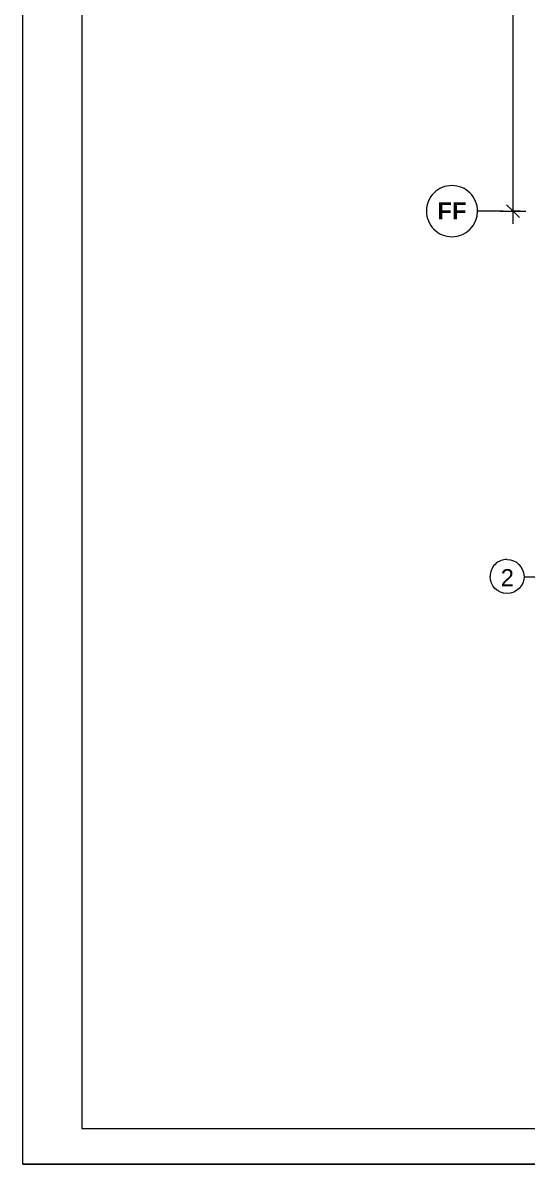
# Model space of a CAD drawing. Header units: metres. Extents: x 29 to 268, y -7 to 151.
# Drawn here: x 29.24 to 38.63, y -6.74 to 14.52 of the extents above; entities that cross this region are included whole.
import ezdxf

# ---------------------------------------------------------------- set-up
doc = ezdxf.new("R2010")
doc.units = ezdxf.units.M
doc.layers.add('HVAC - Ductos', color=5, linetype='Continuous', lineweight=50)
doc.layers.add('PDF2_Geometry', color=7, linetype='Continuous', true_color=0xaaaaaa)
doc.layers.add('PDF2_Text', color=7, linetype='Continuous')
doc.layers.add('pie de plano', color=7, linetype='Continuous')
doc.styles.add('PDF Helvetica', font='')
doc.styles.add('PDF Helvetica Bold', font='')
doc.styles.get('PDF Helvetica').set_extended_font_data('Helvetica')
doc.styles.get('PDF Helvetica Bold').set_extended_font_data('Helvetica', bold=True)

msp = doc.modelspace()

# ---------------------------------------------------------------- linework, layer by layer
at = {"lineweight": 0}
msp.add_lwpolyline([(38.574, 4.2), (45.747, 4.2)], dxfattribs=at)
msp.add_arc((38.256, 4.207), 0.314, 89.5875, 180.4251, dxfattribs=at)
for points in [[(38.258, 4.521), (38.428, 4.521), (38.57, 4.383), (38.574, 4.205)], [(38.258, 3.884), (38.079, 3.884), (37.942, 4.03), (37.942, 4.205)], [(38.574, 4.205), (38.574, 4.03), (38.432, 3.884), (38.258, 3.884)]]:
    msp.add_open_spline(points, degree=3, dxfattribs=at)
at = {"layer": 'HVAC - Ductos', "color": 252, "lineweight": 0, "true_color": 0x939598}
for points in [[(38.369, 10.771), (38.369, 48.048)], [(38.249, 11.129), (38.369, 11.009), (38.488, 10.89)], [(38.13, 11.009), (38.369, 11.009), (38.607, 11.009)]]:
    msp.add_lwpolyline(points, dxfattribs=at)
at = {"layer": 'PDF2_Geometry', "lineweight": 0}
msp.add_lwpolyline([(37.232, 11.486, 0.418295), (36.755, 11.009, 0.414664), (37.232, 10.533, 0.411049), (37.709, 11.009, 0.41469)], format="xyb", close=True, dxfattribs=at)
for points in [[(38.181, 11.009), (37.709, 11.009)], [(38.501, 11.009), (38.341, 11.009)]]:
    msp.add_lwpolyline(points, dxfattribs=at)
at = {"layer": 'pie de plano', "lineweight": 0}
msp.add_lwpolyline([(119.243, 53.256), (119.243, -6.745), (29.238, -6.745), (29.238, 53.256)], close=True, dxfattribs=at)
msp.add_lwpolyline([(118.765, 52.445), (30.338, 52.445), (30.338, -6.08), (118.765, -6.08)], dxfattribs=at)
at = {"layer": 'pie de plano', "lineweight": 9}
msp.add_lwpolyline([(29.238, -6.745), (119.243, -6.745)], dxfattribs=at)

# ---------------------------------------------------------------- texts
at = {"lineweight": 0, "insert": (38.139, 4.181), "char_height": 0.318, "attachment_point": 4, "style": 'PDF Helvetica'}
msp.add_mtext('2', dxfattribs=at)
at = {"layer": 'PDF2_Text', "color": 253, "lineweight": 0, "true_color": 0xaaaaaa, "insert": (36.957, 11.016), "char_height": 0.3202, "attachment_point": 4, "style": 'PDF Helvetica Bold'}
msp.add_mtext('FF', dxfattribs=at)

doc.saveas('drawing.dxf')
